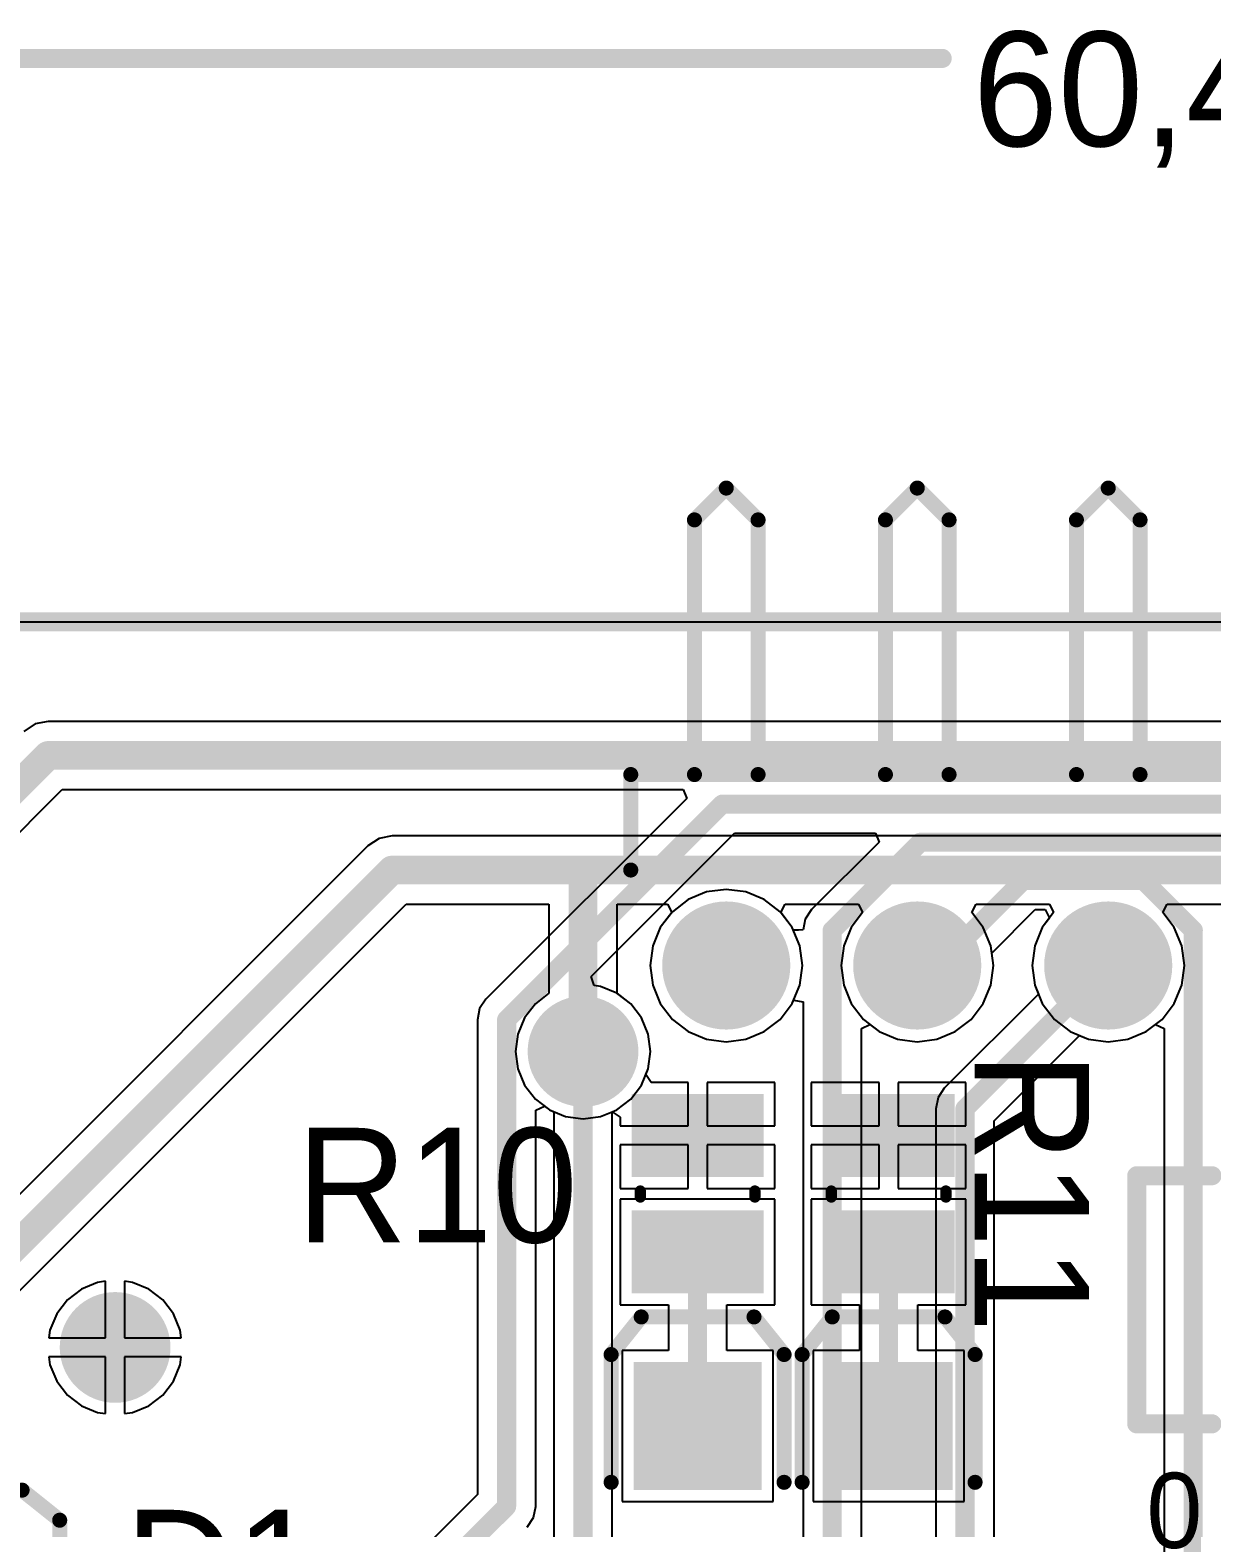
# Model space of a CAD drawing. Extents: x 60.8 to 138.7, y 69.3 to 128.3.
# Drawn here: x 79 to 94.71, y 108.1 to 128.01 of the extents above; entities that cross this region are included whole.
import ezdxf

# ---------------------------------------------------------------- set-up
doc = ezdxf.new("R2010")
doc.units = 0
doc.layers.get('0').update_dxf_attribs({"linetype": 'CONTINUOUS'})
for name, color, linetype in [('BOTTOMLAYER', 5, 'CONTINUOUS'), ('BOTTOMSOLDER', 6, 'CONTINUOUS'), ('MECHANICAL1', 6, 'CONTINUOUS'), ('MULTILAYER', 9, 'CONTINUOUS'), ('TOPLAYER', 1, 'CONTINUOUS'), ('TOPOVERLAY', 2, 'CONTINUOUS'), ('TOPPASTE', 8, 'CONTINUOUS'), ('TOPSOLDER', 216, 'CONTINUOUS')]:
    doc.layers.add(name, color=color, linetype=linetype)

# ---------------------------------------------------------------- blocks, each defined once
blk = doc.blocks.new('LED1206G_23')
at = {"layer": 'MECHANICAL1', "const_width": 0.1}
for points in [[(0, -0.2), (0, 0.2)], [(-0.2, 0), (0.2, 0)]]:
    blk.add_lwpolyline(points, dxfattribs=at)
at = {"layer": 'MECHANICAL1', "const_width": 0.05}
for points in [[(-0.025, 0.2, 1), (0.025, 0.2, 1)], [(-0.225, 0, 1), (-0.175, 0, 1)], [(0.175, 0, 1), (0.225, 0, 1)], [(-0.025, -0.2, 1), (0.025, -0.2, 1)]]:
    blk.add_lwpolyline(points, format="xyb", close=True, dxfattribs=at)
at = {"layer": 'TOPLAYER'}
for points in [[(-2.5, -0.75), (-1, -0.75), (-2.5, 0.75), (-1, 0.75)], [(1, -0.75), (2.5, -0.75), (1, 0.75), (2.5, 0.75)]]:
    blk.add_solid(points, dxfattribs=at)
at = {"layer": 'TOPOVERLAY', "const_width": 0.2}
for points in [[(-2.9, 1.15), (-1, 1.15)], [(-2.9, -1.15), (-2.9, 1.15)], [(1, 1.15), (2.7, 1.15)], [(2.7, 1.15), (3.2, 0.75)], [(3.2, -0.75), (3.2, 0.75)], [(2.7, -1.15), (3.2, -0.75)], [(-2.9, -1.15), (-1, -1.15)], [(1, -1.15), (2.7, -1.15)]]:
    blk.add_lwpolyline(points, dxfattribs=at)
at = {"layer": 'TOPOVERLAY', "const_width": 0.1}
for points in [[(-2.95, 1.15, 1), (-2.85, 1.15, 1)], [(-2.95, 1.15, 1), (-2.85, 1.15, 1)], [(-1.05, 1.15, 1), (-0.95, 1.15, 1)], [(0.95, 1.15, 1), (1.05, 1.15, 1)], [(2.65, 1.15, 1), (2.75, 1.15, 1)], [(2.65, 1.15, 1), (2.75, 1.15, 1)], [(3.15, 0.75, 1), (3.25, 0.75, 1)], [(3.15, 0.75, 1), (3.25, 0.75, 1)], [(3.15, -0.75, 1), (3.25, -0.75, 1)], [(3.15, -0.75, 1), (3.25, -0.75, 1)], [(-2.95, -1.15, 1), (-2.85, -1.15, 1)], [(-2.95, -1.15, 1), (-2.85, -1.15, 1)], [(-1.05, -1.15, 1), (-0.95, -1.15, 1)], [(0.95, -1.15, 1), (1.05, -1.15, 1)], [(2.65, -1.15, 1), (2.75, -1.15, 1)], [(2.65, -1.15, 1), (2.75, -1.15, 1)]]:
    blk.add_lwpolyline(points, format="xyb", close=True, dxfattribs=at)
at = {"layer": 'TOPPASTE'}
for points in [[(-2.5, -0.75), (-1, -0.75), (-2.5, 0.75), (-1, 0.75)], [(1, -0.75), (2.5, -0.75), (1, 0.75), (2.5, 0.75)]]:
    blk.add_solid(points, dxfattribs=at)
at = {"layer": 'TOPSOLDER'}
for points in [[(-2.602, -0.852), (-0.898, -0.852), (-2.602, 0.852), (-0.898, 0.852)], [(0.898, -0.852), (2.602, -0.852), (0.898, 0.852), (2.602, 0.852)]]:
    blk.add_solid(points, dxfattribs=at)
blk = doc.blocks.new('LED1206R_32')
at = {"layer": 'MECHANICAL1', "const_width": 0.1}
for points in [[(0, 0.2), (0, -0.2)], [(-0.2, 0), (0.2, 0)]]:
    blk.add_lwpolyline(points, dxfattribs=at)
at = {"layer": 'MECHANICAL1', "const_width": 0.05}
for points in [[(-0.025, 0.2, 1), (0.025, 0.2, 1)], [(-0.225, 0, 1), (-0.175, 0, 1)], [(0.175, 0, 1), (0.225, 0, 1)], [(-0.025, -0.2, 1), (0.025, -0.2, 1)]]:
    blk.add_lwpolyline(points, format="xyb", close=True, dxfattribs=at)
at = {"layer": 'TOPLAYER'}
for points in [[(-2.5, -0.75), (-1, -0.75), (-2.5, 0.75), (-1, 0.75)], [(1, -0.75), (2.5, -0.75), (1, 0.75), (2.5, 0.75)]]:
    blk.add_solid(points, dxfattribs=at)
at = {"layer": 'TOPOVERLAY', "const_width": 0.2}
for points in [[(-2.9, 1.15), (-1, 1.15)], [(-2.9, 1.15), (-2.9, -1.15)], [(1, 1.15), (2.7, 1.15)], [(2.7, 1.15), (3.2, 0.75)], [(3.2, 0.75), (3.2, -0.75)], [(3.2, -0.75), (2.7, -1.15)], [(-2.9, -1.15), (-1, -1.15)], [(1, -1.15), (2.7, -1.15)]]:
    blk.add_lwpolyline(points, dxfattribs=at)
at = {"layer": 'TOPOVERLAY', "const_width": 0.1}
for points in [[(-2.95, 1.15, 1), (-2.85, 1.15, 1)], [(-2.95, 1.15, 1), (-2.85, 1.15, 1)], [(-1.05, 1.15, 1), (-0.95, 1.15, 1)], [(0.95, 1.15, 1), (1.05, 1.15, 1)], [(2.65, 1.15, 1), (2.75, 1.15, 1)], [(2.65, 1.15, 1), (2.75, 1.15, 1)], [(3.15, 0.75, 1), (3.25, 0.75, 1)], [(3.15, 0.75, 1), (3.25, 0.75, 1)], [(3.15, -0.75, 1), (3.25, -0.75, 1)], [(3.15, -0.75, 1), (3.25, -0.75, 1)], [(-2.95, -1.15, 1), (-2.85, -1.15, 1)], [(-2.95, -1.15, 1), (-2.85, -1.15, 1)], [(-1.05, -1.15, 1), (-0.95, -1.15, 1)], [(0.95, -1.15, 1), (1.05, -1.15, 1)], [(2.65, -1.15, 1), (2.75, -1.15, 1)], [(2.65, -1.15, 1), (2.75, -1.15, 1)]]:
    blk.add_lwpolyline(points, format="xyb", close=True, dxfattribs=at)
at = {"layer": 'TOPPASTE'}
for points in [[(-2.5, -0.75), (-1, -0.75), (-2.5, 0.75), (-1, 0.75)], [(1, -0.75), (2.5, -0.75), (1, 0.75), (2.5, 0.75)]]:
    blk.add_solid(points, dxfattribs=at)
at = {"layer": 'TOPSOLDER'}
for points in [[(-2.602, -0.852), (-0.898, -0.852), (-2.602, 0.852), (-0.898, 0.852)], [(0.898, -0.852), (2.602, -0.852), (0.898, 0.852), (2.602, 0.852)]]:
    blk.add_solid(points, dxfattribs=at)
blk = doc.blocks.new('LED1206R_33')
at = {"layer": 'MECHANICAL1', "const_width": 0.1}
for points in [[(0, 0.2), (0, -0.2)], [(-0.2, 0), (0.2, 0)]]:
    blk.add_lwpolyline(points, dxfattribs=at)
at = {"layer": 'MECHANICAL1', "const_width": 0.05}
for points in [[(-0.025, 0.2, 1), (0.025, 0.2, 1)], [(-0.225, 0, 1), (-0.175, 0, 1)], [(0.175, 0, 1), (0.225, 0, 1)], [(-0.025, -0.2, 1), (0.025, -0.2, 1)]]:
    blk.add_lwpolyline(points, format="xyb", close=True, dxfattribs=at)
at = {"layer": 'TOPLAYER'}
for points in [[(-2.5, -0.75), (-1, -0.75), (-2.5, 0.75), (-1, 0.75)], [(1, -0.75), (2.5, -0.75), (1, 0.75), (2.5, 0.75)]]:
    blk.add_solid(points, dxfattribs=at)
at = {"layer": 'TOPOVERLAY', "const_width": 0.2}
for points in [[(-2.9, 1.15), (-1, 1.15)], [(-2.9, 1.15), (-2.9, -1.15)], [(1, 1.15), (2.7, 1.15)], [(2.7, 1.15), (3.2, 0.75)], [(3.2, 0.75), (3.2, -0.75)], [(3.2, -0.75), (2.7, -1.15)], [(-2.9, -1.15), (-1, -1.15)], [(1, -1.15), (2.7, -1.15)]]:
    blk.add_lwpolyline(points, dxfattribs=at)
at = {"layer": 'TOPOVERLAY', "const_width": 0.1}
for points in [[(-2.95, 1.15, 1), (-2.85, 1.15, 1)], [(-2.95, 1.15, 1), (-2.85, 1.15, 1)], [(-1.05, 1.15, 1), (-0.95, 1.15, 1)], [(0.95, 1.15, 1), (1.05, 1.15, 1)], [(2.65, 1.15, 1), (2.75, 1.15, 1)], [(2.65, 1.15, 1), (2.75, 1.15, 1)], [(3.15, 0.75, 1), (3.25, 0.75, 1)], [(3.15, 0.75, 1), (3.25, 0.75, 1)], [(3.15, -0.75, 1), (3.25, -0.75, 1)], [(3.15, -0.75, 1), (3.25, -0.75, 1)], [(-2.95, -1.15, 1), (-2.85, -1.15, 1)], [(-2.95, -1.15, 1), (-2.85, -1.15, 1)], [(-1.05, -1.15, 1), (-0.95, -1.15, 1)], [(0.95, -1.15, 1), (1.05, -1.15, 1)], [(2.65, -1.15, 1), (2.75, -1.15, 1)], [(2.65, -1.15, 1), (2.75, -1.15, 1)]]:
    blk.add_lwpolyline(points, format="xyb", close=True, dxfattribs=at)
at = {"layer": 'TOPPASTE'}
for points in [[(-2.5, -0.75), (-1, -0.75), (-2.5, 0.75), (-1, 0.75)], [(1, -0.75), (2.5, -0.75), (1, 0.75), (2.5, 0.75)]]:
    blk.add_solid(points, dxfattribs=at)
at = {"layer": 'TOPSOLDER'}
for points in [[(-2.602, -0.852), (-0.898, -0.852), (-2.602, 0.852), (-0.898, 0.852)], [(0.898, -0.852), (2.602, -0.852), (0.898, 0.852), (2.602, 0.852)]]:
    blk.add_solid(points, dxfattribs=at)
blk = doc.blocks.new('C0805R_49')
at = {"layer": 'TOPLAYER'}
for points in [[(-0.45, -0.775), (0.45, -0.775), (-0.45, 0.775), (0.45, 0.775)], [(1.1, -0.775), (2, -0.775), (1.1, 0.775), (2, 0.775)]]:
    blk.add_solid(points, dxfattribs=at)
at = {"layer": 'TOPOVERLAY', "const_width": 0.15}
for points in [[(0.73, 0.762), (0.81, 0.762)], [(0.73, -0.762), (0.81, -0.762)]]:
    blk.add_lwpolyline(points, dxfattribs=at)
at = {"layer": 'TOPOVERLAY', "const_width": 0.075}
for points in [[(0.693, 0.762, 1), (0.768, 0.762, 1)], [(0.773, 0.762, 1), (0.848, 0.762, 1)], [(0.693, -0.762, 1), (0.768, -0.762, 1)], [(0.773, -0.762, 1), (0.848, -0.762, 1)]]:
    blk.add_lwpolyline(points, format="xyb", close=True, dxfattribs=at)
at = {"layer": 'TOPPASTE'}
for points in [[(-0.45, -0.775), (0.45, -0.775), (-0.45, 0.775), (0.45, 0.775)], [(1.1, -0.775), (2, -0.775), (1.1, 0.775), (2, 0.775)]]:
    blk.add_solid(points, dxfattribs=at)
at = {"layer": 'TOPSOLDER'}
for points in [[(-0.552, -0.877), (0.552, -0.877), (-0.552, 0.877), (0.552, 0.877)], [(0.998, -0.877), (2.102, -0.877), (0.998, 0.877), (2.102, 0.877)]]:
    blk.add_solid(points, dxfattribs=at)
blk = doc.blocks.new('C0805R_50')
at = {"layer": 'TOPLAYER'}
for points in [[(-0.45, -0.775), (0.45, -0.775), (-0.45, 0.775), (0.45, 0.775)], [(1.1, -0.775), (2, -0.775), (1.1, 0.775), (2, 0.775)]]:
    blk.add_solid(points, dxfattribs=at)
at = {"layer": 'TOPOVERLAY', "const_width": 0.15}
for points in [[(0.73, 0.762), (0.81, 0.762)], [(0.73, -0.762), (0.81, -0.762)]]:
    blk.add_lwpolyline(points, dxfattribs=at)
at = {"layer": 'TOPOVERLAY', "const_width": 0.075}
for points in [[(0.693, 0.762, 1), (0.768, 0.762, 1)], [(0.773, 0.762, 1), (0.848, 0.762, 1)], [(0.693, -0.762, 1), (0.768, -0.762, 1)], [(0.773, -0.762, 1), (0.848, -0.762, 1)]]:
    blk.add_lwpolyline(points, format="xyb", close=True, dxfattribs=at)
at = {"layer": 'TOPPASTE'}
for points in [[(-0.45, -0.775), (0.45, -0.775), (-0.45, 0.775), (0.45, 0.775)], [(1.1, -0.775), (2, -0.775), (1.1, 0.775), (2, 0.775)]]:
    blk.add_solid(points, dxfattribs=at)
at = {"layer": 'TOPSOLDER'}
for points in [[(-0.552, -0.877), (0.552, -0.877), (-0.552, 0.877), (0.552, 0.877)], [(0.998, -0.877), (2.102, -0.877), (0.998, 0.877), (2.102, 0.877)]]:
    blk.add_solid(points, dxfattribs=at)
blk = doc.blocks.new('HDR1X6H_59')
at = {"layer": 'BOTTOMLAYER', "const_width": 0.75}
for points in [[(2.165, 0, 1), (2.915, 0, 1)], [(4.705, 0, 1), (5.455, 0, 1)], [(7.245, 0, 1), (7.995, 0, 1)], [(9.785, 0, 1), (10.535, 0, 1)], [(12.325, 0, 1), (13.075, 0, 1)]]:
    blk.add_lwpolyline(points, format="xyb", close=True, dxfattribs=at)
at = {"layer": 'BOTTOMLAYER'}
blk.add_solid([(-0.75, -0.75), (0.75, -0.75), (-0.75, 0.75), (0.75, 0.75)], dxfattribs=at)
at = {"layer": 'BOTTOMSOLDER', "const_width": 0.852}
for points in [[(2.114, 0, 1), (2.966, 0, 1)], [(4.654, 0, 1), (5.506, 0, 1)], [(7.194, 0, 1), (8.046, 0, 1)], [(9.734, 0, 1), (10.586, 0, 1)], [(12.274, 0, 1), (13.126, 0, 1)]]:
    blk.add_lwpolyline(points, format="xyb", close=True, dxfattribs=at)
at = {"layer": 'BOTTOMSOLDER'}
blk.add_solid([(-0.852, -0.852), (0.852, -0.852), (-0.852, 0.852), (0.852, 0.852)], dxfattribs=at)
at = {"layer": 'MULTILAYER', "const_width": 0.75}
for points in [[(2.165, 0, 1), (2.915, 0, 1)], [(4.705, 0, 1), (5.455, 0, 1)], [(7.245, 0, 1), (7.995, 0, 1)], [(9.785, 0, 1), (10.535, 0, 1)], [(12.325, 0, 1), (13.075, 0, 1)]]:
    blk.add_lwpolyline(points, format="xyb", close=True, dxfattribs=at)
at = {"layer": 'MULTILAYER'}
blk.add_solid([(-0.75, -0.75), (0.75, -0.75), (-0.75, 0.75), (0.75, 0.75)], dxfattribs=at)
at = {"layer": 'TOPLAYER', "const_width": 0.75}
for points in [[(2.165, 0, 1), (2.915, 0, 1)], [(4.705, 0, 1), (5.455, 0, 1)], [(7.245, 0, 1), (7.995, 0, 1)], [(9.785, 0, 1), (10.535, 0, 1)], [(12.325, 0, 1), (13.075, 0, 1)]]:
    blk.add_lwpolyline(points, format="xyb", close=True, dxfattribs=at)
at = {"layer": 'TOPLAYER'}
blk.add_solid([(-0.75, -0.75), (0.75, -0.75), (-0.75, 0.75), (0.75, 0.75)], dxfattribs=at)
at = {"layer": 'TOPOVERLAY', "const_width": 0.2}
for points in [[(-1.27, -1.27), (-1.27, -2.54)], [(-0.847, -1.27), (-1.27, -1.693)], [(13.97, -1.27), (-1.27, -1.27)], [(13.97, -1.27), (13.97, -2.54)], [(13.97, -2.54), (-1.27, -2.54)], [(-0.423, -2.54), (-0.423, -5.927)], [(0.423, -2.54), (0.423, -5.927)], [(2.117, -2.54), (2.117, -5.927)], [(2.963, -2.54), (2.963, -5.927)], [(4.657, -2.54), (4.657, -5.927)], [(5.503, -2.54), (5.503, -5.927)], [(7.197, -2.54), (7.197, -5.927)], [(8.043, -2.54), (8.043, -5.927)], [(9.737, -2.54), (9.737, -5.927)], [(10.583, -2.54), (10.583, -5.927)], [(12.277, -2.54), (12.277, -5.927)], [(13.123, -2.54), (13.123, -5.927)], [(0, -6.35), (-0.423, -5.927)], [(0.423, -5.927), (0, -6.35)], [(2.54, -6.35), (2.117, -5.927)], [(2.963, -5.927), (2.54, -6.35)], [(5.08, -6.35), (4.657, -5.927)], [(5.503, -5.927), (5.08, -6.35)], [(7.62, -6.35), (7.197, -5.927)], [(8.043, -5.927), (7.62, -6.35)], [(10.16, -6.35), (9.737, -5.927)], [(10.583, -5.927), (10.16, -6.35)], [(12.7, -6.35), (12.277, -5.927)], [(13.123, -5.927), (12.7, -6.35)]]:
    blk.add_lwpolyline(points, dxfattribs=at)
at = {"layer": 'TOPOVERLAY', "const_width": 0.1}
for points in [[(-1.32, -1.27, 1), (-1.22, -1.27, 1)], [(-1.32, -1.27, 1), (-1.22, -1.27, 1)], [(-0.897, -1.27, 1), (-0.797, -1.27, 1)], [(13.92, -1.27, 1), (14.02, -1.27, 1)], [(13.92, -1.27, 1), (14.02, -1.27, 1)], [(-1.32, -1.693, 1), (-1.22, -1.693, 1)], [(-1.32, -2.54, 1), (-1.22, -2.54, 1)], [(-1.32, -2.54, 1), (-1.22, -2.54, 1)], [(-0.473, -2.54, 1), (-0.373, -2.54, 1)], [(0.373, -2.54, 1), (0.473, -2.54, 1)], [(2.067, -2.54, 1), (2.167, -2.54, 1)], [(2.913, -2.54, 1), (3.013, -2.54, 1)], [(4.607, -2.54, 1), (4.707, -2.54, 1)], [(5.453, -2.54, 1), (5.553, -2.54, 1)], [(7.147, -2.54, 1), (7.247, -2.54, 1)], [(7.993, -2.54, 1), (8.093, -2.54, 1)], [(9.687, -2.54, 1), (9.787, -2.54, 1)], [(10.533, -2.54, 1), (10.633, -2.54, 1)], [(12.227, -2.54, 1), (12.327, -2.54, 1)], [(13.073, -2.54, 1), (13.173, -2.54, 1)], [(13.92, -2.54, 1), (14.02, -2.54, 1)], [(13.92, -2.54, 1), (14.02, -2.54, 1)], [(-0.473, -5.927, 1), (-0.373, -5.927, 1)], [(-0.473, -5.927, 1), (-0.373, -5.927, 1)], [(0.373, -5.927, 1), (0.473, -5.927, 1)], [(0.373, -5.927, 1), (0.473, -5.927, 1)], [(2.067, -5.927, 1), (2.167, -5.927, 1)], [(2.067, -5.927, 1), (2.167, -5.927, 1)], [(2.913, -5.927, 1), (3.013, -5.927, 1)], [(2.913, -5.927, 1), (3.013, -5.927, 1)], [(4.607, -5.927, 1), (4.707, -5.927, 1)], [(4.607, -5.927, 1), (4.707, -5.927, 1)], [(5.453, -5.927, 1), (5.553, -5.927, 1)], [(5.453, -5.927, 1), (5.553, -5.927, 1)], [(7.147, -5.927, 1), (7.247, -5.927, 1)], [(7.147, -5.927, 1), (7.247, -5.927, 1)], [(7.993, -5.927, 1), (8.093, -5.927, 1)], [(7.993, -5.927, 1), (8.093, -5.927, 1)], [(9.687, -5.927, 1), (9.787, -5.927, 1)], [(9.687, -5.927, 1), (9.787, -5.927, 1)], [(10.533, -5.927, 1), (10.633, -5.927, 1)], [(10.533, -5.927, 1), (10.633, -5.927, 1)], [(12.227, -5.927, 1), (12.327, -5.927, 1)], [(12.227, -5.927, 1), (12.327, -5.927, 1)], [(13.073, -5.927, 1), (13.173, -5.927, 1)], [(13.073, -5.927, 1), (13.173, -5.927, 1)], [(-0.05, -6.35, 1), (0.05, -6.35, 1)], [(-0.05, -6.35, 1), (0.05, -6.35, 1)], [(2.49, -6.35, 1), (2.59, -6.35, 1)], [(2.49, -6.35, 1), (2.59, -6.35, 1)], [(5.03, -6.35, 1), (5.13, -6.35, 1)], [(5.03, -6.35, 1), (5.13, -6.35, 1)], [(7.57, -6.35, 1), (7.67, -6.35, 1)], [(7.57, -6.35, 1), (7.67, -6.35, 1)], [(10.11, -6.35, 1), (10.21, -6.35, 1)], [(10.11, -6.35, 1), (10.21, -6.35, 1)], [(12.65, -6.35, 1), (12.75, -6.35, 1)], [(12.65, -6.35, 1), (12.75, -6.35, 1)]]:
    blk.add_lwpolyline(points, format="xyb", close=True, dxfattribs=at)
at = {"layer": 'TOPSOLDER', "const_width": 0.852}
for points in [[(2.114, 0, 1), (2.966, 0, 1)], [(4.654, 0, 1), (5.506, 0, 1)], [(7.194, 0, 1), (8.046, 0, 1)], [(9.734, 0, 1), (10.586, 0, 1)], [(12.274, 0, 1), (13.126, 0, 1)]]:
    blk.add_lwpolyline(points, format="xyb", close=True, dxfattribs=at)
at = {"layer": 'TOPSOLDER'}
blk.add_solid([(-0.852, -0.852), (0.852, -0.852), (-0.852, 0.852), (0.852, 0.852)], dxfattribs=at)
blk = doc.blocks.new('MCLSS22_61')
at = {"layer": 'BOTTOMLAYER', "const_width": 0.8}
for points in [[(-2.94, 3.3, 1), (-2.14, 3.3, 1)], [(-0.4, 3.3, 1), (0.4, 3.3, 1)], [(2.14, 3.3, 1), (2.94, 3.3, 1)], [(2.14, 0, 1), (2.94, 0, 1)]]:
    blk.add_lwpolyline(points, format="xyb", close=True, dxfattribs=at)
at = {"layer": 'BOTTOMLAYER'}
for points in [[(-1.74, -0.8), (-1.74, 0.8), (-3.34, -0.8), (-3.34, 0.8)], [(0.8, -0.8), (0.8, 0.8), (-0.8, -0.8), (-0.8, 0.8)]]:
    blk.add_solid(points, dxfattribs=at)
at = {"layer": 'BOTTOMSOLDER', "const_width": 0.902}
for points in [[(-2.991, 3.3, 1), (-2.089, 3.3, 1)], [(-0.451, 3.3, 1), (0.451, 3.3, 1)], [(2.089, 3.3, 1), (2.991, 3.3, 1)], [(2.089, 0, 1), (2.991, 0, 1)]]:
    blk.add_lwpolyline(points, format="xyb", close=True, dxfattribs=at)
at = {"layer": 'BOTTOMSOLDER'}
for points in [[(-1.638, -0.902), (-1.638, 0.902), (-3.442, -0.902), (-3.442, 0.902)], [(0.902, -0.902), (0.902, 0.902), (-0.902, -0.902), (-0.902, 0.902)]]:
    blk.add_solid(points, dxfattribs=at)
at = {"layer": 'MULTILAYER', "const_width": 0.8}
for points in [[(-2.94, 3.3, 1), (-2.14, 3.3, 1)], [(-0.4, 3.3, 1), (0.4, 3.3, 1)], [(2.14, 3.3, 1), (2.94, 3.3, 1)], [(2.14, 0, 1), (2.94, 0, 1)]]:
    blk.add_lwpolyline(points, format="xyb", close=True, dxfattribs=at)
at = {"layer": 'MULTILAYER'}
for points in [[(-1.74, -0.8), (-1.74, 0.8), (-3.34, -0.8), (-3.34, 0.8)], [(0.8, -0.8), (0.8, 0.8), (-0.8, -0.8), (-0.8, 0.8)]]:
    blk.add_solid(points, dxfattribs=at)
at = {"layer": 'TOPLAYER', "const_width": 0.8}
for points in [[(-2.94, 3.3, 1), (-2.14, 3.3, 1)], [(-0.4, 3.3, 1), (0.4, 3.3, 1)], [(2.14, 3.3, 1), (2.94, 3.3, 1)], [(2.14, 0, 1), (2.94, 0, 1)]]:
    blk.add_lwpolyline(points, format="xyb", close=True, dxfattribs=at)
at = {"layer": 'TOPLAYER'}
for points in [[(-1.74, -0.8), (-1.74, 0.8), (-3.34, -0.8), (-3.34, 0.8)], [(0.8, -0.8), (0.8, 0.8), (-0.8, -0.8), (-0.8, 0.8)]]:
    blk.add_solid(points, dxfattribs=at)
at = {"layer": 'TOPOVERLAY', "const_width": 0.254}
for points in [[(-4.7, 0), (-4.7, 3.3)], [(-4.7, 3.3), (-3.7, 3.3)], [(-1.4, 3.3), (-1.1, 3.3)], [(1.1, 3.3), (1.4, 3.3)], [(3.7, 3.3), (4.7, 3.3)], [(4.7, 0), (4.7, 3.3)], [(-4.7, 0), (-3.7, 0)], [(-1.4, 0), (-1.1, 0)], [(1.1, 0), (1.4, 0)], [(3.7, 0), (4.7, 0)]]:
    blk.add_lwpolyline(points, dxfattribs=at)
at = {"layer": 'TOPOVERLAY', "const_width": 0.127}
for points in [[(-4.764, 3.3, 1), (-4.637, 3.3, 1)], [(-4.764, 3.3, 1), (-4.637, 3.3, 1)], [(-3.764, 3.3, 1), (-3.637, 3.3, 1)], [(-1.463, 3.3, 1), (-1.336, 3.3, 1)], [(-1.164, 3.3, 1), (-1.037, 3.3, 1)], [(1.037, 3.3, 1), (1.164, 3.3, 1)], [(1.336, 3.3, 1), (1.463, 3.3, 1)], [(3.637, 3.3, 1), (3.764, 3.3, 1)], [(4.637, 3.3, 1), (4.764, 3.3, 1)], [(4.637, 3.3, 1), (4.764, 3.3, 1)], [(-4.764, 0, 1), (-4.637, 0, 1)], [(-4.764, 0, 1), (-4.637, 0, 1)], [(-3.764, 0, 1), (-3.637, 0, 1)], [(-1.463, 0, 1), (-1.336, 0, 1)], [(-1.164, 0, 1), (-1.037, 0, 1)], [(1.037, 0, 1), (1.164, 0, 1)], [(1.336, 0, 1), (1.463, 0, 1)], [(3.637, 0, 1), (3.764, 0, 1)], [(4.637, 0, 1), (4.764, 0, 1)], [(4.637, 0, 1), (4.764, 0, 1)]]:
    blk.add_lwpolyline(points, format="xyb", close=True, dxfattribs=at)
at = {"layer": 'TOPSOLDER', "const_width": 0.902}
for points in [[(-2.991, 3.3, 1), (-2.089, 3.3, 1)], [(-0.451, 3.3, 1), (0.451, 3.3, 1)], [(2.089, 3.3, 1), (2.991, 3.3, 1)], [(2.089, 0, 1), (2.991, 0, 1)]]:
    blk.add_lwpolyline(points, format="xyb", close=True, dxfattribs=at)
at = {"layer": 'TOPSOLDER'}
for points in [[(-1.638, -0.902), (-1.638, 0.902), (-3.442, -0.902), (-3.442, 0.902)], [(0.902, -0.902), (0.902, 0.902), (-0.902, -0.902), (-0.902, 0.902)]]:
    blk.add_solid(points, dxfattribs=at)
at = {"layer": 'TOPOVERLAY'}
for s, p in [('0', (-4.572, -1.651)), ('1', (3.937, -1.651))]:
    blk.add_text(s, height=1, dxfattribs=at).set_placement(p)

msp = doc.modelspace()

# ---------------------------------------------------------------- linework, layer by layer
at = {"layer": 'BOTTOMLAYER'}
for p, q in [((65.278, 120.142), (125.73, 120.142)), ((79.072, 118.783), (78.925, 118.684)), ((79.245, 118.817), (79.072, 118.783)), ((102.87, 118.817), (79.245, 118.817)), ((71.358, 109.836), (79.433, 117.911)), ((79.433, 117.911), (87.692, 117.911)), ((87.692, 117.911), (87.74, 117.793)), ((87.74, 117.793), (85.069, 115.123)), ((86.47, 115.424), (88.374, 117.329)), ((88.374, 117.329), (90.249, 117.329)), ((90.249, 117.329), (90.297, 117.211)), ((90.297, 117.211), (89.399, 116.313)), ((88.003, 116.548), (87.759, 116.447)), ((88.265, 116.583), (88.003, 116.548)), ((88.527, 116.548), (88.265, 116.583)), ((88.771, 116.447), (88.527, 116.548)), ((87.759, 116.447), (87.549, 116.286)), ((88.981, 116.286), (88.771, 116.447)), ((89.399, 116.313), (89.315, 116.187)), ((91.796, 115.734), (92.375, 116.313)), ((92.375, 116.313), (92.506, 116.313)), ((92.506, 116.313), (92.562, 116.199)), ((87.549, 116.286), (87.388, 116.076)), ((89.142, 116.076), (88.981, 116.286)), ((89.315, 116.187), (89.287, 116.044)), ((92.562, 116.199), (92.468, 116.076)), ((87.388, 116.076), (87.287, 115.832)), ((89.158, 116.038), (89.142, 116.076)), ((89.226, 116.038), (89.158, 116.038)), ((89.287, 116.044), (89.226, 116.038)), ((92.468, 116.076), (92.367, 115.832)), ((87.287, 115.832), (87.252, 115.57)), ((91.818, 115.57), (91.796, 115.734)), ((92.367, 115.832), (92.332, 115.57)), ((87.252, 115.57), (87.287, 115.308)), ((91.783, 115.308), (91.818, 115.57)), ((92.332, 115.57), (92.367, 115.308)), ((86.51, 115.304), (86.47, 115.424)), ((86.592, 115.293), (86.51, 115.304)), ((87.287, 115.308), (87.388, 115.064)), ((91.682, 115.064), (91.783, 115.308)), ((92.367, 115.308), (92.416, 115.19)), ((85.069, 115.123), (84.985, 114.996)), ((86.808, 115.204), (86.592, 115.293)), ((86.994, 115.061), (86.808, 115.204)), ((89.142, 115.064), (89.161, 115.109)), ((89.161, 115.109), (89.286, 115.085)), ((92.416, 115.19), (91.165, 113.94)), ((84.985, 114.996), (84.956, 114.848)), ((87.137, 114.875), (86.994, 115.061)), ((87.388, 115.064), (87.549, 114.854)), ((88.981, 114.854), (89.142, 115.064)), ((89.286, 115.085), (89.286, 107.234)), ((91.521, 114.854), (91.682, 115.064)), ((84.956, 114.848), (84.956, 108.535)), ((87.226, 114.659), (87.137, 114.875)), ((87.549, 114.854), (87.759, 114.693)), ((88.771, 114.693), (88.981, 114.854)), ((90.062, 114.731), (90.176, 114.787)), ((90.062, 107.073), (90.062, 114.731)), ((90.176, 114.787), (90.299, 114.693)), ((91.311, 114.693), (91.521, 114.854)), ((93.851, 114.693), (93.974, 114.787)), ((93.974, 114.787), (94.088, 114.731)), ((94.088, 114.731), (94.088, 106.198)), ((87.257, 114.427), (87.226, 114.659)), ((87.759, 114.693), (88.003, 114.592)), ((88.003, 114.592), (88.265, 114.557)), ((88.265, 114.557), (88.527, 114.592)), ((88.527, 114.592), (88.771, 114.693)), ((90.299, 114.693), (90.543, 114.592)), ((90.543, 114.592), (90.805, 114.557)), ((90.805, 114.557), (91.067, 114.592)), ((91.067, 114.592), (91.311, 114.693)), ((91.828, 113.504), (92.965, 114.641)), ((92.965, 114.641), (93.083, 114.592)), ((93.083, 114.592), (93.345, 114.557)), ((93.345, 114.557), (93.607, 114.592)), ((93.607, 114.592), (93.851, 114.693)), ((87.226, 114.195), (87.257, 114.427)), ((87.137, 113.979), (87.226, 114.195)), ((86.994, 113.793), (87.137, 113.979)), ((91.165, 113.94), (91.081, 113.814)), ((86.808, 113.65), (86.994, 113.793)), ((91.081, 113.814), (91.052, 113.665)), ((85.732, 113.644), (85.846, 113.701)), ((85.732, 108.374), (85.732, 113.644)), ((85.846, 113.701), (85.912, 113.65)), ((85.912, 113.65), (85.972, 113.626)), ((85.972, 113.626), (85.972, 101.681)), ((86.748, 113.626), (86.808, 113.65)), ((86.748, 104.863), (86.748, 113.626)), ((91.052, 113.665), (91.052, 104.669)), ((91.828, 104.105), (91.828, 113.504)), ((79.905, 111.356), (79.689, 111.267)), ((80.01, 111.37), (79.905, 111.356)), ((80.01, 110.617), (80.01, 111.37)), ((80.369, 111.356), (80.264, 111.37)), ((80.264, 111.37), (80.264, 110.617)), ((80.585, 111.267), (80.369, 111.356)), ((79.503, 111.124), (79.36, 110.938)), ((79.689, 111.267), (79.503, 111.124)), ((80.771, 111.124), (80.585, 111.267)), ((80.914, 110.938), (80.771, 111.124)), ((79.36, 110.938), (79.271, 110.722)), ((81.003, 110.722), (80.914, 110.938)), ((79.271, 110.722), (79.257, 110.617)), ((81.017, 110.617), (81.003, 110.722)), ((79.257, 110.617), (80.01, 110.617)), ((80.264, 110.617), (81.017, 110.617)), ((80.01, 110.363), (79.257, 110.363)), ((79.257, 110.363), (79.271, 110.258)), ((80.01, 109.61), (80.01, 110.363)), ((81.017, 110.363), (80.264, 110.363)), ((80.264, 110.363), (80.264, 109.61)), ((81.003, 110.258), (81.017, 110.363)), ((79.271, 110.258), (79.36, 110.042)), ((80.914, 110.042), (81.003, 110.258)), ((79.36, 110.042), (79.503, 109.856)), ((80.771, 109.856), (80.914, 110.042)), ((79.503, 109.856), (79.689, 109.713)), ((80.585, 109.713), (80.771, 109.856)), ((79.689, 109.713), (79.905, 109.624)), ((79.905, 109.624), (80.01, 109.61)), ((80.264, 109.61), (80.369, 109.624)), ((80.369, 109.624), (80.585, 109.713)), ((84.956, 108.535), (79.218, 102.798)), ((85.703, 108.226), (85.732, 108.374)), ((85.732, 108.374), (85.732, 108.374)), ((85.732, 108.374), (85.732, 108.374)), ((85.732, 108.374), (85.732, 108.374)), ((85.619, 108.099), (85.703, 108.226))]:
    msp.add_line(p, q, dxfattribs=at)
for points, const_width in [([(69.469, 108.588), (79.245, 118.364)], 0.381), ([(79.245, 118.364), (102.87, 118.364)], 0.381), ([(85.344, 114.848), (88.213, 117.717)], 0.254), ([(88.213, 117.717), (100.857, 117.717)], 0.254), ([(89.674, 116.038), (90.845, 117.209)], 0.254), ([(90.845, 117.209), (95.845, 117.209)], 0.254), ([(91.083, 115.57), (92.214, 116.701)], 0.254), ([(92.214, 116.701), (93.813, 116.701)], 0.254), ([(93.813, 116.701), (94.476, 116.038)], 0.254), ([(89.674, 107.073), (89.674, 116.038)], 0.254), ([(94.476, 106.037), (94.476, 116.038)], 0.254), ([(90.805, 115.57), (91.083, 115.57)], 0.254), ([(91.44, 113.665), (93.345, 115.57)], 0.254), ([(85.344, 108.374), (85.344, 114.848)], 0.254), ([(86.36, 101.681), (86.36, 114.427)], 0.254), ([(91.44, 103.251), (91.44, 113.665)], 0.254), ([(76.073, 99.103), (85.344, 108.374)], 0.254)]:
    msp.add_lwpolyline(points, dxfattribs=dict(at, const_width=const_width))
for points, const_width in [([(79.15, 118.364, 1), (79.341, 118.364, 1)], 0.191), ([(79.15, 118.364, 1), (79.341, 118.364, 1)], 0.191), ([(88.15, 117.717, 1), (88.277, 117.717, 1)], 0.127), ([(88.15, 117.717, 1), (88.277, 117.717, 1)], 0.127), ([(90.781, 117.209, 1), (90.908, 117.209, 1)], 0.127), ([(90.781, 117.209, 1), (90.908, 117.209, 1)], 0.127), ([(92.15, 116.701, 1), (92.277, 116.701, 1)], 0.127), ([(92.15, 116.701, 1), (92.277, 116.701, 1)], 0.127), ([(93.75, 116.701, 1), (93.877, 116.701, 1)], 0.127), ([(93.75, 116.701, 1), (93.877, 116.701, 1)], 0.127), ([(89.61, 116.038, 1), (89.737, 116.038, 1)], 0.127), ([(89.61, 116.038, 1), (89.737, 116.038, 1)], 0.127), ([(94.413, 116.038, 1), (94.54, 116.038, 1)], 0.127), ([(94.413, 116.038, 1), (94.54, 116.038, 1)], 0.127), ([(90.741, 115.57, 1), (90.868, 115.57, 1)], 0.127), ([(91.019, 115.57, 1), (91.146, 115.57, 1)], 0.127), ([(91.019, 115.57, 1), (91.146, 115.57, 1)], 0.127), ([(93.281, 115.57, 1), (93.408, 115.57, 1)], 0.127), ([(85.28, 114.848, 1), (85.407, 114.848, 1)], 0.127), ([(85.28, 114.848, 1), (85.407, 114.848, 1)], 0.127), ([(86.042, 114.427, 1), (86.677, 114.427, 1)], 0.635), ([(86.296, 114.427, 1), (86.423, 114.427, 1)], 0.127), ([(91.376, 113.665, 1), (91.503, 113.665, 1)], 0.127), ([(91.376, 113.665, 1), (91.503, 113.665, 1)], 0.127), ([(79.819, 110.49, 1), (80.454, 110.49, 1)], 0.635), ([(85.28, 108.374, 1), (85.407, 108.374, 1)], 0.127), ([(85.28, 108.374, 1), (85.407, 108.374, 1)], 0.127)]:
    msp.add_lwpolyline(points, format="xyb", close=True, dxfattribs=dict(at, const_width=const_width))
at = {"layer": 'BOTTOMSOLDER', "const_width": 0.737}
for points in [[(85.992, 114.427, 1), (86.728, 114.427, 1)], [(79.769, 110.49, 1), (80.505, 110.49, 1)]]:
    msp.add_lwpolyline(points, format="xyb", close=True, dxfattribs=at)
at = {"layer": 'MECHANICAL1', "const_width": 0.254}
for points in [[(65.278, 127.635), (91.136, 127.635)], [(65.278, 120.142), (125.73, 120.142)]]:
    msp.add_lwpolyline(points, dxfattribs=at)
at = {"layer": 'MECHANICAL1', "const_width": 0.127}
msp.add_lwpolyline([(91.073, 127.635, 1), (91.2, 127.635, 1)], format="xyb", close=True, dxfattribs=at)
at = {"layer": 'MULTILAYER', "const_width": 0.635}
for points in [[(86.042, 114.427, 1), (86.677, 114.427, 1)], [(79.819, 110.49, 1), (80.454, 110.49, 1)]]:
    msp.add_lwpolyline(points, format="xyb", close=True, dxfattribs=at)
at = {"layer": 'TOPLAYER'}
for p, q in [((65.278, 120.142), (125.73, 120.142)), ((83.82, 117.293), (83.647, 117.259)), ((97.155, 117.293), (83.82, 117.293)), ((83.5, 117.16), (74.785, 108.446)), ((83.647, 117.259), (83.5, 117.16)), ((75.454, 107.833), (84.008, 116.387)), ((84.008, 116.387), (85.907, 116.387)), ((85.907, 116.387), (85.907, 115.2)), ((86.813, 115.2), (86.813, 116.387)), ((86.813, 116.387), (87.483, 116.387)), ((87.483, 116.387), (87.539, 116.273)), ((88.991, 116.273), (89.047, 116.387)), ((89.047, 116.387), (90.023, 116.387)), ((90.023, 116.387), (90.079, 116.273)), ((91.531, 116.273), (91.587, 116.387)), ((91.587, 116.387), (92.563, 116.387)), ((92.563, 116.387), (92.619, 116.273)), ((94.071, 116.273), (94.127, 116.387)), ((94.127, 116.387), (95.103, 116.387)), ((87.539, 116.273), (87.388, 116.076)), ((89.142, 116.076), (88.991, 116.273)), ((90.079, 116.273), (89.928, 116.076)), ((91.682, 116.076), (91.531, 116.273)), ((92.619, 116.273), (92.468, 116.076)), ((94.222, 116.076), (94.071, 116.273)), ((87.388, 116.076), (87.287, 115.832)), ((89.243, 115.832), (89.142, 116.076)), ((89.928, 116.076), (89.827, 115.832)), ((91.783, 115.832), (91.682, 116.076)), ((92.468, 116.076), (92.367, 115.832)), ((94.323, 115.832), (94.222, 116.076)), ((87.287, 115.832), (87.252, 115.57)), ((89.278, 115.57), (89.243, 115.832)), ((89.827, 115.832), (89.792, 115.57)), ((91.818, 115.57), (91.783, 115.832)), ((92.367, 115.832), (92.332, 115.57)), ((94.358, 115.57), (94.323, 115.832)), ((87.252, 115.57), (87.287, 115.308)), ((89.243, 115.308), (89.278, 115.57)), ((89.792, 115.57), (89.827, 115.308)), ((91.783, 115.308), (91.818, 115.57)), ((92.332, 115.57), (92.367, 115.308)), ((94.323, 115.308), (94.358, 115.57)), ((87.287, 115.308), (87.388, 115.064)), ((89.142, 115.064), (89.243, 115.308)), ((89.827, 115.308), (89.928, 115.064)), ((91.682, 115.064), (91.783, 115.308)), ((92.367, 115.308), (92.468, 115.064)), ((94.222, 115.064), (94.323, 115.308)), ((85.907, 115.2), (85.726, 115.061)), ((86.994, 115.061), (86.813, 115.2)), ((85.726, 115.061), (85.583, 114.875)), ((87.137, 114.875), (86.994, 115.061)), ((87.388, 115.064), (87.549, 114.854)), ((88.981, 114.854), (89.142, 115.064)), ((89.928, 115.064), (90.089, 114.854)), ((91.521, 114.854), (91.682, 115.064)), ((92.468, 115.064), (92.629, 114.854)), ((94.061, 114.854), (94.222, 115.064)), ((85.583, 114.875), (85.494, 114.659)), ((87.226, 114.659), (87.137, 114.875)), ((87.549, 114.854), (87.759, 114.693)), ((88.771, 114.693), (88.981, 114.854)), ((90.089, 114.854), (90.299, 114.693)), ((91.311, 114.693), (91.521, 114.854)), ((92.629, 114.854), (92.839, 114.693)), ((93.851, 114.693), (94.061, 114.854)), ((85.494, 114.659), (85.463, 114.427)), ((87.257, 114.427), (87.226, 114.659)), ((87.759, 114.693), (88.003, 114.592)), ((88.003, 114.592), (88.265, 114.557)), ((88.265, 114.557), (88.527, 114.592)), ((88.527, 114.592), (88.771, 114.693)), ((90.299, 114.693), (90.543, 114.592)), ((90.543, 114.592), (90.805, 114.557)), ((90.805, 114.557), (91.067, 114.592)), ((91.067, 114.592), (91.311, 114.693)), ((92.839, 114.693), (93.083, 114.592)), ((93.083, 114.592), (93.345, 114.557)), ((93.345, 114.557), (93.607, 114.592)), ((93.607, 114.592), (93.851, 114.693)), ((85.463, 114.427), (85.494, 114.195)), ((87.226, 114.195), (87.257, 114.427)), ((85.494, 114.195), (85.583, 113.979)), ((87.195, 114.12), (87.226, 114.195)), ((87.265, 114.014), (87.195, 114.12)), ((85.583, 113.979), (85.726, 113.793)), ((87.757, 114.014), (87.265, 114.014)), ((87.757, 113.437), (87.757, 114.014)), ((88.913, 114.014), (88.011, 114.014)), ((88.011, 114.014), (88.011, 113.437)), ((88.913, 113.437), (88.913, 114.014)), ((90.297, 114.014), (89.395, 114.014)), ((89.395, 114.014), (89.395, 113.437)), ((90.297, 113.437), (90.297, 114.014)), ((91.453, 114.014), (90.551, 114.014)), ((90.551, 114.014), (90.551, 113.437)), ((91.453, 113.437), (91.453, 114.014)), ((85.726, 113.793), (85.912, 113.65)), ((85.912, 113.65), (86.128, 113.561)), ((86.128, 113.561), (86.36, 113.53)), ((86.36, 113.53), (86.592, 113.561)), ((86.592, 113.561), (86.749, 113.626)), ((86.749, 113.626), (86.855, 113.555)), ((86.855, 113.555), (86.855, 113.437)), ((86.855, 113.437), (87.757, 113.437)), ((88.011, 113.437), (88.913, 113.437)), ((89.395, 113.437), (90.297, 113.437)), ((90.551, 113.437), (91.453, 113.437)), ((87.757, 113.183), (86.855, 113.183)), ((86.855, 113.183), (86.855, 112.606)), ((87.757, 112.606), (87.757, 113.183)), ((88.913, 113.183), (88.011, 113.183)), ((88.011, 113.183), (88.011, 112.606)), ((88.913, 112.606), (88.913, 113.183)), ((90.297, 113.183), (89.395, 113.183)), ((89.395, 113.183), (89.395, 112.606)), ((90.297, 112.606), (90.297, 113.183)), ((91.453, 113.183), (90.551, 113.183)), ((90.551, 113.183), (90.551, 112.606)), ((91.453, 112.606), (91.453, 113.183)), ((86.855, 112.606), (87.757, 112.606)), ((88.011, 112.606), (88.913, 112.606)), ((89.395, 112.606), (90.297, 112.606)), ((90.551, 112.606), (91.453, 112.606)), ((88.913, 112.464), (86.855, 112.464)), ((86.855, 112.464), (86.855, 111.056)), ((88.913, 111.056), (88.913, 112.464)), ((91.453, 112.464), (89.395, 112.464)), ((89.395, 112.464), (89.395, 111.056)), ((91.453, 111.056), (91.453, 112.464)), ((79.905, 111.356), (79.689, 111.267)), ((80.01, 111.37), (79.905, 111.356)), ((80.01, 110.617), (80.01, 111.37)), ((80.369, 111.356), (80.264, 111.37)), ((80.264, 111.37), (80.264, 110.617)), ((80.585, 111.267), (80.369, 111.356)), ((79.503, 111.124), (79.36, 110.938)), ((79.689, 111.267), (79.503, 111.124)), ((80.771, 111.124), (80.585, 111.267)), ((80.914, 110.938), (80.771, 111.124)), ((79.36, 110.938), (79.271, 110.722)), ((81.003, 110.722), (80.914, 110.938)), ((86.855, 111.056), (87.496, 111.056)), ((87.496, 111.056), (87.496, 110.45)), ((88.272, 110.45), (88.272, 111.056)), ((88.272, 111.056), (88.913, 111.056)), ((89.395, 111.056), (90.036, 111.056)), ((90.036, 111.056), (90.036, 110.45)), ((90.812, 110.45), (90.812, 111.056)), ((90.812, 111.056), (91.453, 111.056)), ((79.271, 110.722), (79.257, 110.617)), ((81.017, 110.617), (81.003, 110.722)), ((79.257, 110.617), (80.01, 110.617)), ((80.264, 110.617), (81.017, 110.617)), ((80.01, 110.363), (79.257, 110.363)), ((79.257, 110.363), (79.271, 110.258)), ((80.01, 109.61), (80.01, 110.363)), ((81.017, 110.363), (80.264, 110.363)), ((80.264, 110.363), (80.264, 109.61)), ((81.003, 110.258), (81.017, 110.363)), ((87.496, 110.45), (86.88, 110.45)), ((86.88, 110.45), (86.88, 108.442)), ((88.888, 110.45), (88.272, 110.45)), ((88.888, 108.442), (88.888, 110.45)), ((90.036, 110.45), (89.42, 110.45)), ((89.42, 110.45), (89.42, 108.442)), ((91.428, 110.45), (90.812, 110.45)), ((91.428, 108.442), (91.428, 110.45)), ((79.271, 110.258), (79.36, 110.042)), ((80.914, 110.042), (81.003, 110.258)), ((79.36, 110.042), (79.503, 109.856)), ((80.771, 109.856), (80.914, 110.042)), ((79.503, 109.856), (79.689, 109.713)), ((80.585, 109.713), (80.771, 109.856)), ((79.689, 109.713), (79.905, 109.624)), ((79.905, 109.624), (80.01, 109.61)), ((80.264, 109.61), (80.369, 109.624)), ((80.369, 109.624), (80.585, 109.713)), ((86.88, 108.442), (88.888, 108.442)), ((89.42, 108.442), (91.428, 108.442))]:
    msp.add_line(p, q, dxfattribs=at)
for points, const_width in [([(74.422, 107.442), (83.82, 116.84)], 0.381), ([(83.82, 116.84), (86.36, 116.84)], 0.381), ([(86.36, 114.427), (86.36, 116.84)], 0.381), ([(86.36, 116.84), (97.155, 116.84)], 0.381), ([(87.884, 109.446), (87.884, 111.887)], 0.254), ([(90.424, 109.446), (90.424, 111.76)], 0.254)]:
    msp.add_lwpolyline(points, dxfattribs=dict(at, const_width=const_width))
for points, const_width in [([(83.725, 116.84, 1), (83.915, 116.84, 1)], 0.191), ([(83.725, 116.84, 1), (83.915, 116.84, 1)], 0.191), ([(86.265, 116.84, 1), (86.455, 116.84, 1)], 0.191), ([(86.265, 116.84, 1), (86.455, 116.84, 1)], 0.191), ([(86.265, 116.84, 1), (86.455, 116.84, 1)], 0.191), ([(86.042, 114.427, 1), (86.677, 114.427, 1)], 0.635), ([(86.265, 114.427, 1), (86.455, 114.427, 1)], 0.191), ([(87.82, 111.887, 1), (87.947, 111.887, 1)], 0.127), ([(90.361, 111.76, 1), (90.487, 111.76, 1)], 0.127), ([(79.819, 110.49, 1), (80.454, 110.49, 1)], 0.635), ([(87.82, 109.446, 1), (87.947, 109.446, 1)], 0.127), ([(90.361, 109.446, 1), (90.487, 109.446, 1)], 0.127)]:
    msp.add_lwpolyline(points, format="xyb", close=True, dxfattribs=dict(at, const_width=const_width))
at = {"layer": 'TOPSOLDER', "const_width": 0.737}
for points in [[(85.992, 114.427, 1), (86.728, 114.427, 1)], [(79.769, 110.49, 1), (80.505, 110.49, 1)]]:
    msp.add_lwpolyline(points, format="xyb", close=True, dxfattribs=at)

# ---------------------------------------------------------------- block references
for name, p, rotation in [('HDR1X6H_59', (100.965, 115.57), 180), ('C0805R_49', (87.884, 111.76), 90), ('C0805R_50', (90.424, 111.76), 90), ('MCLSS22_61', (98.425, 109.474), 360), ('LED1206R_32', (87.884, 107.696), 90), ('LED1206R_33', (90.424, 107.696), 90), ('LED1206G_23', (76.2, 107.442), 360)]:
    msp.add_blockref(name, p, dxfattribs=dict(rotation=rotation))

# ---------------------------------------------------------------- texts
at = {"layer": 'MECHANICAL1'}
msp.add_text('60,45', height=1.524, dxfattribs=at).set_placement((91.543, 126.467))
at = {"layer": 'TOPOVERLAY'}
msp.add_text('R11', height=1.524, rotation=270, dxfattribs=at).set_placement((91.567, 114.427))
for s, p in [('R10', (82.55, 111.887)), ('D1', (80.264, 106.807))]:
    msp.add_text(s, height=1.524, dxfattribs=at).set_placement(p)

doc.saveas('drawing.dxf')
